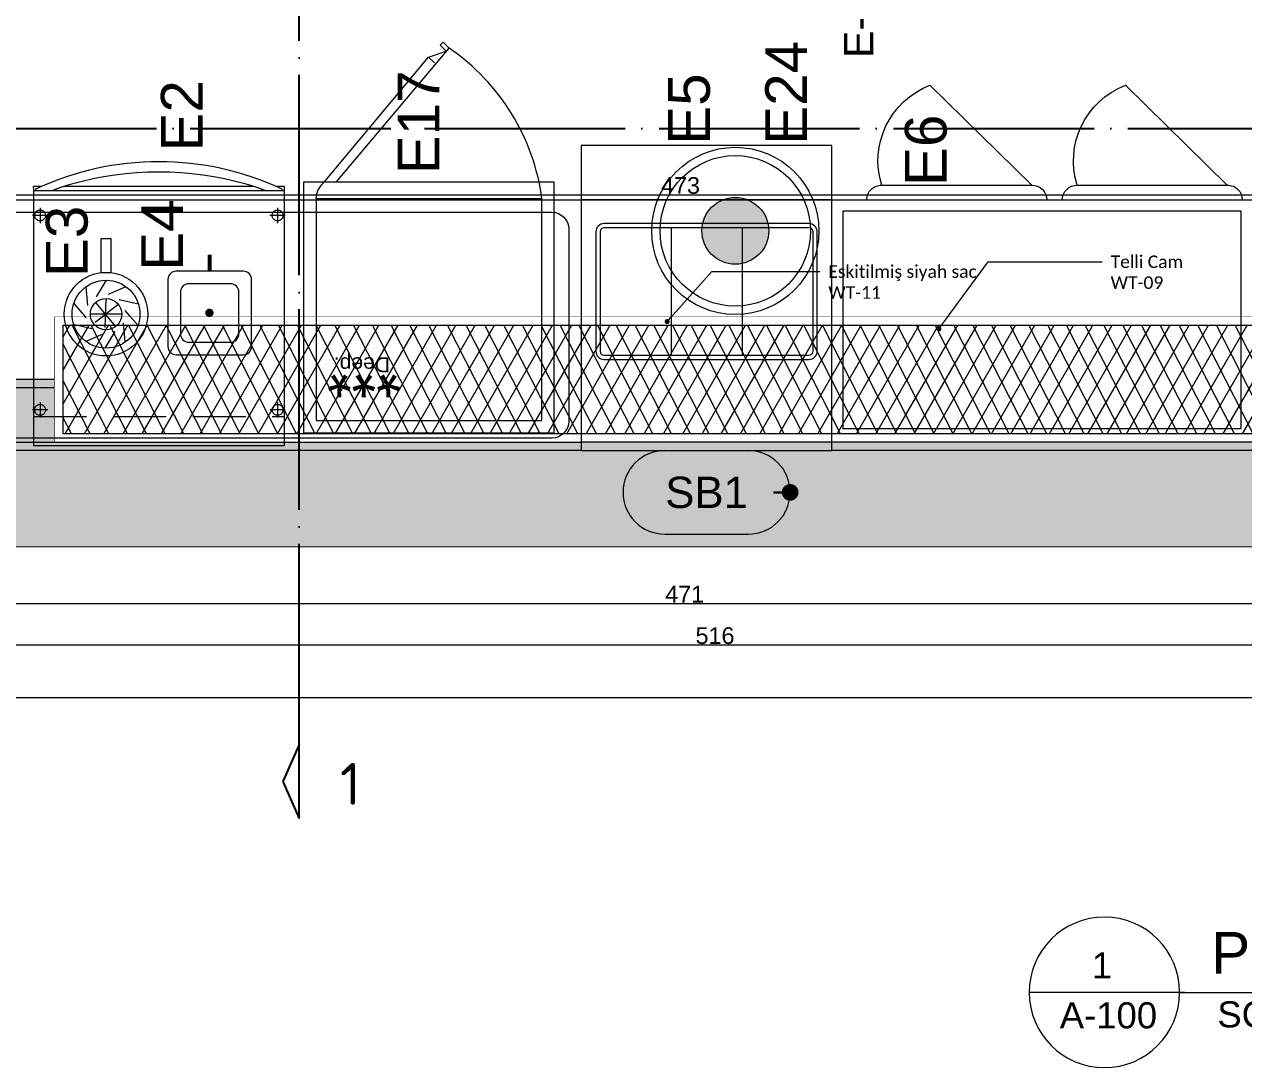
# Model space of a CAD drawing. Header units: millimetres. Extents: x 29001 to 40804, y -8833 to -5892.
# Drawn here: x 33113.3 to 33405.1, y -6595.4 to -6345.8 of the extents above; entities that cross this region are included whole.
import ezdxf
from ezdxf import colors
from ezdxf.entities.mleader import LeaderData, LeaderLine
from ezdxf.enums import TextEntityAlignment as Align
from ezdxf.math import Vec2, Vec3

# ---------------------------------------------------------------- set-up
doc = ezdxf.new("R2010")
doc.units = ezdxf.units.MM
for name, pattern in [('ACAD_ISO04W100', [30, 24, -3, 0, -3]), ('CENTER', [50.79999999999998, 31.75, -6.349999999999998, 6.349999999999998, -6.349999999999998]), ('DASHDOT', [14, 12, -1, 0, -1]), ('DASHED', [19.049999999999997, 12.7, -6.35])]:
    doc.linetypes.add(name, pattern=pattern)
doc.layers.get('0').update_dxf_attribs({"lineweight": 0})
doc.layers.get('Defpoints').update_dxf_attribs({"lineweight": 0})
for name, color, linetype, lineweight in [('Auto-Olcu', 33, 'Continuous', 0), ('Auto-Yazi', 7, 'Continuous', 0), ('mutfak-Ekipman', 4, 'Continuous', 0), ('mutfak-poz no', 7, 'Continuous', 0), ('xxx_Auto_Kaplama_Aluminyum', 133, 'Continuous', 0), ('xxx_Auto_Kaplama_Aluminyum Tarama', 135, 'Continuous', 0), ('xxx_Auto_Kaplama_Mermer', 23, 'Continuous', 0), ('xxx_Auto_Kaplama_Mermer Tarama', 45, 'Continuous', 0), ('xxx_Auto_Kaplama_Mermer Tarama @ 1', 45, 'Continuous', 0), ('xxx_Auto_Mobilya_Metal', 132, 'Continuous', 0), ('xxx_Auto_Yardimci_Aks', 30, 'CENTER', 0), ('xxx_Auto_Yardimci_Isaret Genel', 51, 'Continuous', 0), ('xxx_Auto_Yardimci_Yazi', 7, 'Continuous', 0)]:
    doc.layers.add(name, color=color, linetype=linetype, lineweight=lineweight)
doc.styles.add('AUTOBAN', font='')
doc.styles.add('ekp-yazı', font='arial.ttf', dxfattribs={"height": 10})
doc.styles.add('narrow', font='ARIALN.TTF', dxfattribs={"height": 4})
doc.styles.get("Standard").update_dxf_attribs({"font": 'arial.ttf'})
doc.styles.add('standart 50', font='ARIALN.TTF', dxfattribs={"height": 10})
doc.styles.get('AUTOBAN').set_extended_font_data('Helvetica Normal Tr')
doc.dimstyles.new('AUTO_DIM_1-20', dxfattribs={"dimtxt": 4, "dimasz": 0.75, "dimexe": 2, "dimexo": 10, "dimgap": 0.2, "dimtad": 1, "dimdec": 0, "dimrnd": 0.5, "dimdsep": 46, "dimtxsty": 'AUTOBAN', "dimblk": 'ARCHTICK', "dimcen": 2, "dimclrd": 256, "dimclre": 256, "dimclrt": 256, "dimadec": 0, "dimazin": 0, "dimtfac": 1, "dimtdec": 0, "dimtix": 1, "dimtofl": 0, "dimtmove": 1, "dimatfit": 3, "dimfxl": 1, "dimtolj": 1, "dimtzin": 0, "dimlwd": -1, "dimlwe": -1, "dimarcsym": 0})

# ---------------------------------------------------------------- blocks, each defined once
blk = doc.blocks.new('xx bar')
at = {"layer": 'xxx_Auto_Kaplama_Mermer Tarama @ 1', "true_color": 0xb0a4a0}
h = blk.add_hatch(dxfattribs=at)
h.set_pattern_fill('DOTS', color=253, scale=1.5, angle=360)
h.set_pattern_definition([(0, (-4937.831744623923, -897.8234590818975), (1.190625, 2.381249999999999), [0, -2.38125])])
edge = h.paths.add_edge_path()
edge.add_line((197.5276485027498, -500.5002224661584), (156.0273187907806, -500.5006679840735))
edge.add_line((156.0273187907806, -500.5006679840735), (156.0273187907806, -516.0006679840735))
edge.add_line((156.0273187907806, -516.0006679840735), (212.5273037803927, -516.0006679840735))
edge.add_arc((208.2841763173274, -487.0603239406337), 29.24974605052819, 278.3410690526956, 361.2188981729042)
edge.add_line((237.5273037803927, -486.4381180268101), (237.4999093185979, -27.64412543877552))
edge.add_arc((209.1532256174614, -28.15302394637547), 28.35125137526144, 1.028501432617102, 83.22067029200531)
edge.add_line((212.4999698888496, 0), (99.0249704307862, 0))
edge.add_line((99.0249704307862, 0), (1.665539457462728e-07, 0))
edge.add_line((1.665539457462728e-07, 0), (1.665466697886586e-07, -2.823819235432893))
edge.add_line((1.665466697886586e-07, -2.823819235432893), (1.665466697886586e-07, -4.28913571445446))
edge.add_line((1.665466697886586e-07, -4.28913571445446), (1.665539457462728e-07, -5.658537305149366))
edge.add_line((1.665539457462728e-07, -5.658537305149366), (-1.344022894045338e-05, -516.0006681360392))
edge.add_line((-1.344022894045338e-05, -516.0006681360392), (77.50000026560883, -516.0006677228666))
edge.add_line((77.50000026560883, -516.0006677228666), (77.50000016563718, -500.5006679840735))
edge.add_line((77.50000016563718, -500.5006679840735), (11.50000016563718, -500.5006679840735))
edge.add_line((11.50000016563718, -500.5006679840735), (11.49998535568739, -30.00000106352672))
edge.add_line((11.49998535568739, -30.00000106352672), (59.05360654972174, -30.00000106352672))
edge.add_line((59.05360654972174, -30.00000106352672), (59.05360654976539, -15.50000000001455))
edge.add_line((59.05360654976539, -15.50000000001455), (167.5536065497363, -15.50000000001455))
edge.add_line((167.5536065497363, -15.50000000001455), (167.5536065497363, -30.00000106352672))
edge.add_line((167.5536065497363, -30.00000106352672), (197.5011318149991, -29.99966265249532))
edge.add_line((197.5011318149991, -29.99966265249532), (197.5276485027498, -500.5002224661584))
at = {"layer": 'xxx_Auto_Kaplama_Mermer'}
blk.add_lwpolyline([(59.05360654976539, -15.50000000001455), (167.5536065497363, -15.50000000001455), (167.5536065497363, -30.00000106352672), (197.5011318149991, -30.00010817041039), (197.5276485027498, -500.5006679840735), (156.0273187907806, -500.5006679840735), (156.0273187907806, -516.0006679840735), (212.5273037803927, -516.0006679840735, 0.3782566439374335), (237.5273037803927, -486.4381180268101), (237.4999698888496, -28.65853730514937, 0.3850776939431882), (212.4999698888496, 0), (0, 0)], format="xyb", dxfattribs=at)
blk.add_lwpolyline([(57.05360654976539, -13.50000000001455), (169.5536065497363, -13.50000000001455), (169.5536065497363, -28.00001180254912), (199.5010190732792, -27.99966802170093), (199.5277611942656, -502.5002170969528), (156.0273187907806, -502.5006679840735)], dxfattribs=at)
blk = doc.blocks.new('PLAN GOR ICKI')
at = {"layer": 'xxx_Auto_Kaplama_Aluminyum Tarama', "linetype": 'Continuous'}
blk.add_lwpolyline([(109148.1518393508, 24941.04484628663), (109464.1525751025, 24941.04484628663), (109464.1525751025, 24911.04484628663), (109148.1518393508, 24911.04484628663)], close=True, dxfattribs=at)
blk.add_wipeout([(109464.15257510252, 24911.04484628663), (109464.15257510252, 24941.044846286626), (109148.15183935082, 24941.044846286626), (109148.15183935082, 24911.04484628663), (109148.15183935082, 24911.04484628663)])
at = {"layer": 'xxx_Auto_Kaplama_Aluminyum', "linetype": 'Continuous'}
h = blk.add_hatch(dxfattribs=at)
h.set_pattern_fill('_USER', color=256, scale=4, angle=59.99999999999999, pattern_type=0)
h.set_pattern_definition([(59.99999999999999, (2541.560077310118, 1075.514007720361), (-3.464101615137754, 2), [])])
h.paths.add_polyline_path([(109462.1525751025, 24939.04484628663), (109150.1518393508, 24939.04484628663), (109150.1518393508, 24913.04484628663), (109462.1525751025, 24913.04484628663)])
h.paths.add_polyline_path([(109150.1518393508, 24939.04484628663), (109150.1518393508, 24913.04484628663)], flags=17)
at = {"layer": 'xxx_Auto_Mobilya_Metal'}
h = blk.add_hatch(dxfattribs=at)
h.set_pattern_fill('_USER', color=256, scale=4, angle=117, pattern_type=0)
h.set_pattern_definition([(117, (2541.560077310118, 1075.514007720361), (-3.564026096753472, -1.815961998958187), [])])
h.paths.add_polyline_path([(109462.1525751025, 24939.04484628663), (109150.1518393508, 24939.04484628663), (109150.1518393508, 24913.04484628663), (109462.1525751025, 24913.04484628663)])
at = {"layer": 'xxx_Auto_Kaplama_Aluminyum Tarama', "linetype": 'Continuous'}
blk.add_lwpolyline([(109150.1518393508, 24939.04484628663), (109462.1525751025, 24939.04484628663), (109462.1525751025, 24913.04484628663), (109150.1518393508, 24913.04484628663)], close=True, dxfattribs=at)
blk = doc.blocks.new('TITLE')
for p, q in [((7.65, 0), (-7.200000000000001, 0)), ((7.200000000000001, 0), (83.42607115976429, 0))]:
    blk.add_line(p, q)
for start, end in [(0, 180), (180, 0)]:
    blk.add_arc((0, 0), 7.200000000000001, start, end)
blk.add_text('SCALE', height=2.5).set_placement((10.80626893901876, -3.35416397691916))
blk.add_attdef('%%UTITLE', (10.22537251406101, 1.776256325614618), '', height=4)
blk.add_attdef('SHEET', text='', height=2.5).set_placement((3.803688046799814, 2.581164587081368), align=Align.MIDDLE_CENTER)
blk.add_attdef('R-XXX', text='', height=2.5).set_placement((0.3800429161506997, -3.445979398589682), align=Align.CENTER)
blk.add_attdef('SCALE', text='', height=2.5).set_placement((83.07213589464172, -3.35416397691916), align=Align.RIGHT)
blk = doc.blocks.new('_ArchTick')
at = {"color": 0, "linetype": 'ByBlock', "const_width": 0.15}
blk.add_lwpolyline([(-0.5, -0.5), (0.5, 0.5)], dxfattribs=at)
blk = doc.blocks.new('*D188')
at = {"layer": 'Auto-Olcu', "transparency": 16777216}
for p, q in [((33020.6175401019, -6445.172402056964), (33020.6175401019, -6496.235592909699)), ((33536.61820808597, -6445.172402056967), (33536.61820808597, -6496.235592909699)), ((33020.6175401019, -6494.235592909699), (33536.61820808597, -6494.235592909699))]:
    blk.add_line(p, q, dxfattribs=at)
at = {"layer": 'Defpoints', "color": 0, "transparency": 16777216}
for p in [(33020.6175401019, -6435.172402056964), (33536.61820808597, -6435.172402056967), (33536.61820808597, -6494.235592909699)]:
    blk.add_point(p, dxfattribs=at)
at = {"layer": 'Auto-Olcu', "transparency": 16777216, "xscale": 0.75, "yscale": 0.75, "zscale": 0.75, "rotation": 180}
blk.add_blockref('_ArchTick', (33020.6175401019, -6494.235592909699), dxfattribs=at)
at = {"layer": 'Auto-Olcu', "transparency": 16777216, "xscale": 0.75, "yscale": 0.75, "zscale": 0.75}
blk.add_blockref('_ArchTick', (33536.61820808597, -6494.235592909699), dxfattribs=at)
at = {"layer": 'Auto-Olcu', "transparency": 16777216, "insert": (33278.61787409394, -6492.0355929097), "char_height": 4, "attachment_point": 5, "style": 'AUTOBAN'}
blk.add_mtext('\\A1;516', dxfattribs=at)
blk = doc.blocks.new('*D190')
at = {"layer": 'Auto-Olcu', "transparency": 16777216}
for p, q in [((33036.1175401019, -6440.7557979413), (33036.1175401019, -6486.295494406721)), ((33506.61809991556, -6440.729281253549), (33506.61809991556, -6486.295494406721)), ((33036.1175401019, -6484.295494406721), (33506.61809991556, -6484.295494406721))]:
    blk.add_line(p, q, dxfattribs=at)
at = {"layer": 'Defpoints', "color": 0, "transparency": 16777216}
for p in [(33036.1175401019, -6430.7557979413), (33506.61809991556, -6430.729281253549), (33506.61809991556, -6484.295494406721)]:
    blk.add_point(p, dxfattribs=at)
at = {"layer": 'Auto-Olcu', "transparency": 16777216, "xscale": 0.75, "yscale": 0.75, "zscale": 0.75, "rotation": 180}
blk.add_blockref('_ArchTick', (33036.1175401019, -6484.295494406721), dxfattribs=at)
at = {"layer": 'Auto-Olcu', "transparency": 16777216, "xscale": 0.75, "yscale": 0.75, "zscale": 0.75}
blk.add_blockref('_ArchTick', (33506.61809991556, -6484.295494406721), dxfattribs=at)
at = {"layer": 'Auto-Olcu', "transparency": 16777216, "insert": (33271.36782000873, -6482.095494406721), "char_height": 4, "attachment_point": 5, "style": 'AUTOBAN'}
blk.add_mtext('\\A1;471', dxfattribs=at)
blk = doc.blocks.new('*D205')
at = {"layer": 'Auto-Olcu', "transparency": 16777216}
for p, q in [((33034.11754010271, -6379.255546398512), (33034.11754010271, -6384.547162688836)), ((33034.11754010271, -6386.547162688836), (33506.61820702245, -6386.547162688836)), ((33506.61820702245, -6390.781755988286), (33506.61820702245, -6384.547162688836))]:
    blk.add_line(p, q, dxfattribs=at)
at = {"layer": 'Defpoints', "color": 0, "transparency": 16777216}
for p in [(33506.61820702245, -6386.547162688836), (33034.11754010271, -6389.255546398512), (33506.61820702245, -6400.781755988286)]:
    blk.add_point(p, dxfattribs=at)
at = {"layer": 'Auto-Olcu', "transparency": 16777216, "xscale": 0.75, "yscale": 0.75, "zscale": 0.75, "rotation": 180}
blk.add_blockref('_ArchTick', (33034.11754010271, -6386.547162688836), dxfattribs=at)
at = {"layer": 'Auto-Olcu', "transparency": 16777216, "xscale": 0.75, "yscale": 0.75, "zscale": 0.75}
blk.add_blockref('_ArchTick', (33506.61820702245, -6386.547162688836), dxfattribs=at)
at = {"layer": 'Auto-Olcu', "transparency": 16777216, "insert": (33270.36787356257, -6384.347162688836), "char_height": 4, "attachment_point": 5, "style": 'AUTOBAN'}
blk.add_mtext('\\A1;473', dxfattribs=at)
blk = doc.blocks.new('dsf')
at = {"layer": 'mutfak-Ekipman', "true_color": 0x6e6e6e}
h = blk.add_hatch(color=8, dxfattribs=at)
h.dxf.hatch_style = 1
h.paths.add_polyline_path([(-19000.62437558276, 5067.819731907559, 1), (-18984.62437558276, 5067.819731907559, 1)])
at = {"color": 8, "true_color": 0x6e6e6e}
for p, q in [((-18983.04032172047, 5235.778866444147, 1.552922608372143e-05), (-19044.04032393001, 5235.778866444147, 1.552922608372143e-05)), ((-19044.04032393001, 5175.778866444482, 1.552922608372143e-05), (-19044.04032393001, 5235.778866444147, 1.552922608372143e-05)), ((-18982.32566923774, 5235.778866444147, 1.552922608372143e-05), (-18983.04032172047, 5235.778866444147, 1.552922608372143e-05)), ((-18983.04032172047, 5175.778866444482, 1.552922608372143e-05), (-18983.04032172047, 5235.778866444147, 1.552922608372143e-05)), ((-18983.02845449368, 5235.278867287008, 1.552922608372143e-05), (-18983.04032172047, 5235.278867287008, 1.552922608372143e-05)), ((-18982.83649022386, 5235.278867287008, 1.552922608372143e-05), (-18983.02845449368, 5235.278867287008, 1.552922608372143e-05)), ((-18982.65491833824, 5235.278867287008, 1.552922608372143e-05), (-18982.83649022386, 5235.278867287008, 1.552922608372143e-05)), ((-18982.32566923774, 5235.778866444147, 1.552922608372143e-05), (-18982.04450930501, 5235.778866444147, 1.552922608372143e-05)), ((-18982.04450930501, 5233.952620383905, 1.552922608372143e-05), (-18982.04450930501, 5235.778866444147, 1.552922608372143e-05)), ((-18982.04450930501, 5226.628866359941, 1.552922608372143e-05), (-18982.04450930501, 5228.595246469238, 1.552922608372143e-05)), ((-18982.04450930501, 5184.928866528688, 1.552922608372143e-05), (-18982.04450930501, 5226.628866359941, 1.552922608372143e-05)), ((-18982.04450930501, 5182.966579953485, 1.552922608372143e-05), (-18982.04450930501, 5184.928866528688, 1.552922608372143e-05)), ((-18982.04450930501, 5175.778866444482, 1.552922608372143e-05), (-18982.04450930501, 5177.605112504913, 1.552922608372143e-05)), ((-18983.04032172047, 5175.778866444482, 1.552922608372143e-05), (-19044.04032393001, 5175.778866444482, 1.552922608372143e-05)), ((-18983.04032172047, 5176.278865601824, 1.552922608372143e-05), (-18983.02845449368, 5176.278865601824, 1.552922608372143e-05)), ((-18982.32566923774, 5175.778866444482, 1.552922608372143e-05), (-18983.04032172047, 5175.778866444482, 1.552922608372143e-05)), ((-18983.02845449368, 5176.278865601824, 1.552922608372143e-05), (-18982.83649022386, 5176.278865601824, 1.552922608372143e-05)), ((-18982.83649022386, 5176.278865601824, 1.552922608372143e-05), (-18982.65341506725, 5176.278865601824, 1.552922608372143e-05)), ((-18982.04450930501, 5175.778866444482, 1.552922608372143e-05), (-18982.32566923774, 5175.778866444482, 1.552922608372143e-05)), ((-18980.97681947797, 5171.139150744959, 1.552922608372143e-05), (-19040.97681947797, 5171.139150744959, 1.552922608372143e-05)), ((-19040.97681947797, 5171.139150744959, 1.552922608372143e-05), (-19040.97681947797, 5111.139150744959, 1.552922608372143e-05)), ((-18980.97681947797, 5111.139150744959, 1.552922608372143e-05), (-18980.97681947797, 5171.139150744959, 1.552922608372143e-05)), ((-18984.97681947797, 5168.139150744959, 1.552922608372143e-05), (-19037.97681947797, 5168.139150744959, 1.552922608372143e-05)), ((-19037.97681947797, 5168.139150744959, 1.552922608372143e-05), (-19037.97681947797, 5114.139150744959, 1.552922608372143e-05)), ((-18984.97681947797, 5114.139150744959, 1.552922608372143e-05), (-18984.97681947797, 5168.139150744959, 1.552922608372143e-05)), ((-19037.97681947797, 5114.139150744959, 1.552922608372143e-05), (-18984.97681947797, 5114.139150744959, 1.552922608372143e-05)), ((-19040.97681947797, 5111.139150744959, 1.552922608372143e-05), (-18980.97681947797, 5111.139150744959, 1.552922608372143e-05)), ((-18991.88598832498, 5083.190647430267, 1.552922608372143e-05), (-19022.38598832499, 5083.190647430267, 1.552922608372143e-05)), ((-18991.88598832498, 5066.190647430267, 1.552922608372143e-05), (-19022.38598832499, 5066.190647430267, 1.552922608372143e-05)), ((-19039.87769194802, 5042.099438558042, 1.552922608372143e-05), (-19039.87769194802, 4946.773438556091, 1.552922608372143e-05)), ((-18987.87769194831, 5042.099438558027, 1.552922608372143e-05), (-19039.87769194802, 5042.099438558042, 1.552922608372143e-05)), ((-18987.87769194831, 4946.773438556091, 1.552922608372143e-05), (-18987.87769194831, 5042.099438558027, 1.552922608372143e-05)), ((-19039.87769194802, 4946.773438556091, 1.552922608372143e-05), (-18987.87769194831, 4946.773438556091, 1.552922608372143e-05))]:
    blk.add_line(p, q, dxfattribs=at)
at = {"color": 8, "linetype": 'DASHED', "true_color": 0x6e6e6e}
blk.add_line((-19037.06032384007, 5235.778866444147, 1.552922608372143e-05), (-19037.06032384007, 5175.778866444482, 1.552922608372143e-05), dxfattribs=at)
at = {"color": 8, "linetype": 'DASHDOT', "true_color": 0x6e6e6e}
for p, q in [((-19035.44032228013, 5232.348866841377, 1.552922608372143e-05), (-19035.44032228013, 5236.048866890342, 1.552922608372143e-05)), ((-18988.94032168049, 5232.348866841377, 1.552922608372143e-05), (-18988.94032168049, 5236.048866890342, 1.552922608372143e-05)), ((-19033.59032225564, 5234.19886686586, 1.552922608372143e-05), (-19037.29032230462, 5234.19886686586, 1.552922608372143e-05)), ((-18987.09032165599, 5234.19886686586, 1.552922608372143e-05), (-18990.79032170497, 5234.19886686586, 1.552922608372143e-05)), ((-19033.59032225564, 5177.35886629879, 1.552922608372143e-05), (-19037.29032230462, 5177.35886629879, 1.552922608372143e-05)), ((-19035.44032228013, 5175.508866274307, 1.552922608372143e-05), (-19035.44032228013, 5179.208866323286, 1.552922608372143e-05)), ((-18987.09032165599, 5177.35886629879, 1.552922608372143e-05), (-18990.79032170497, 5177.35886629879, 1.552922608372143e-05)), ((-18988.94032168049, 5175.508866274307, 1.552922608372143e-05), (-18988.94032168049, 5179.208866323286, 1.552922608372143e-05))]:
    blk.add_line(p, q, dxfattribs=at)
at = {"color": 8, "linetype": 'Continuous', "true_color": 0x6e6e6e}
for p, q in [((-18984.97681947797, 5114.089069838417, 1.552922608372143e-05), (-18984.97681947797, 5168.1892316515, 1.552922608372143e-05)), ((-18980.97681947797, 5166.1892316515, 1.552922608372143e-05), (-18951.04165660359, 5141.254068777111, 1.552922608372143e-05)), ((-18980.97681947797, 5163.360804526747, 1.552922608372143e-05), (-18948.92033626002, 5136.304321308795, 1.552922608372143e-05)), ((-18952.45587016596, 5139.839855214726, 1.552922608372143e-05), (-18951.0416566036, 5141.254068777096, 1.552922608372143e-05)), ((-18951.0416566036, 5141.254068777096, 1.552922608372143e-05), (-18949.62744304121, 5137.011428089987, 1.552922608372143e-05)), ((-18949.62744304121, 5137.011428089987, 1.552922608372143e-05), (-18948.21322947884, 5138.425641652357, 1.552922608372143e-05)), ((-18948.92033626002, 5136.304321308795, 1.552922608372143e-05), (-18947.50612269765, 5137.718534871165, 1.552922608372143e-05)), ((-18948.21322947884, 5138.425641652357, 1.552922608372143e-05), (-18947.50612269765, 5137.718534871165, 1.552922608372143e-05)), ((-19045.18598832498, 5044.690647430267, 1.552922608372143e-05), (-18985.18598832531, 5044.690647430267, 1.552922608372143e-05)), ((-19045.18598832498, 4899.690647430267, 1.552922608372143e-05), (-19045.18598832498, 5044.690647430267, 1.552922608372143e-05)), ((-19043.18598832499, 4899.690647430267, 1.552922608372143e-05), (-19043.18598832499, 5044.690647430267, 1.552922608372143e-05)), ((-18985.18598832531, 5044.690647430267, 1.552922608372143e-05), (-18985.18598832531, 4899.690647430267, 1.552922608372143e-05)), ((-18981.68598832533, 5032.772582903606, 1.552922608372143e-05), (-18981.68598832533, 4996.853893582607, 1.552922608372143e-05)), ((-18981.68598832533, 4996.853893582607, 1.552922608372143e-05), (-18957.77834776795, 5021.239686951129, 1.552922608372143e-05)), ((-18981.68598832532, 4985.984205980363, 1.552922608372143e-05), (-18981.68598832533, 4950.065516659364, 1.552922608372143e-05)), ((-18981.68598832533, 4950.065516659364, 1.552922608372143e-05), (-18957.77834776795, 4974.451310027885, 1.552922608372143e-05))]:
    blk.add_line(p, q, dxfattribs=at)
at = {"color": 8, "true_color": 0x6e6e6e, "elevation": 1.552922608372143e-05}
for points in [[(-19043.18598832498, 5289.690647430281), (-19043.18598832498, 5104.690647430281), (-19045.18598832498, 5104.690647430281), (-19045.18598832498, 5289.690647430281)], [(-18985.18598832498, 5289.690647430281), (-18985.18598832498, 5104.690647430281), (-19045.18598832498, 5104.690647430281), (-19045.18598832498, 5289.690647430281)], [(-19045.18598832498, 5044.690647430267), (-18985.18598832498, 5044.690647430267), (-18985.18598832498, 5104.690647430267), (-19045.18598832498, 5104.690647430267)], [(-19043.18598832498, 5044.690647430267), (-19043.18598832498, 5104.690647430267), (-19045.18598832498, 5104.690647430267), (-19045.18598832498, 5044.690647430267)], [(-18985.18598832498, 5044.690647430267), (-18972.18598832498, 5044.690647430267), (-18972.18598832498, 5104.690647430267), (-18985.18598832498, 5104.690647430267)]]:
    blk.add_lwpolyline(points, close=True, dxfattribs=at)
for points in [[(-18988.18598832498, 5282.690647430281), (-18988.18598832498, 5111.690647430281, -0.4142135623730919), (-18992.18598832498, 5107.690647430281), (-19038.18598832498, 5107.690647430281, -0.4142135623731057), (-19042.18598832498, 5111.690647430281), (-19042.18598832498, 5282.690647430281, -0.4142135623730951), (-19038.18598832498, 5286.690647430281), (-18992.18598832498, 5286.690647430281, -0.4142135623730844)], [(-19020.27474485308, 5183.599781876912), (-19004.27474485308, 5183.599781876912, 0.4142135623730951), (-19002.27474485308, 5185.599781876912), (-19002.27474485308, 5201.599781876912, 0.4142135623730951), (-19004.27474485308, 5203.599781876912), (-19020.27474485308, 5203.599781876912, 0.4142135623730951), (-19022.27474485308, 5201.599781876912), (-19022.27474485308, 5185.599781876912, 0.4142135623730951)], [(-19017.27474485308, 5186.599781876912), (-19007.27474485308, 5186.599781876912, 0.4142135623730951), (-19005.27474485308, 5188.599781876912), (-19005.27474485308, 5198.599781876912, 0.4142135623730951), (-19007.27474485308, 5200.599781876912), (-19017.27474485308, 5200.599781876912, 0.4142135623730951), (-19019.27474485308, 5198.599781876912), (-19019.27474485308, 5188.599781876912, 0.4142135623730951)], [(-19023.38598832498, 5099.190647430267), (-19023.38598832499, 5050.190647430267, 0.4142135623731128), (-19021.38598832499, 5048.190647430267), (-18992.88598832498, 5048.190647430267, 0.4142135623730951), (-18990.88598832498, 5050.190647430267), (-18990.88598832499, 5099.190647430267, 0.4142135623730774), (-18992.88598832499, 5101.190647430267), (-19021.38598832498, 5101.190647430267, 0.4142135623730951)], [(-19022.38598832498, 5099.190647430267), (-19022.38598832499, 5050.190647430267, 0.4142135623730951), (-19021.38598832499, 5049.190647430267), (-18992.88598832498, 5049.190647430267, 0.4142135623730951), (-18991.88598832498, 5050.190647430267), (-18991.88598832499, 5099.190647430267, 0.4142135623730951), (-18992.88598832499, 5100.190647430267), (-19021.38598832498, 5100.190647430267, 0.4142135623730951)]]:
    blk.add_lwpolyline(points, format="xyb", close=True, dxfattribs=at)
at = {"color": 8, "lineweight": 0, "true_color": 0x6e6e6e, "elevation": 1.552922608372143e-05}
for points in [[(-19014.97385024939, 5226.273341949636), (-19016.01641147918, 5221.785500791855)], [(-19009.95419397272, 5226.214488382873), (-19013.43553057247, 5223.196550733657)], [(-19019.06943074173, 5223.370475554315), (-19017.27499364713, 5219.126933674139)], [(-19005.92779999755, 5223.216394916177), (-19010.51815971244, 5222.821110381599)], [(-19015.52905240011, 5216.082588429796), (-19009.72744971108, 5220.835630217829)], [(-19014.49209384777, 5221.010816691458), (-19010.25173016158, 5215.5583079793)], [(-19012.55458843781, 5214.674231352386), (-19012.55458843781, 5222.174231352386)], [(-19004.43261397031, 5218.424231352386), (-19008.37863540983, 5220.80258518942)], [(-19020.67656290532, 5218.614685495137), (-19016.73054146579, 5216.236331658103)], [(-19015.70964377158, 5218.599577538276), (-19008.80458843781, 5218.424231352386)], [(-19006.0397461339, 5213.668441293194), (-19007.8341832285, 5217.91198317337)], [(-19010.13532662624, 5210.765574897872), (-19009.09276539645, 5215.253416055653)], [(-19019.18137687808, 5213.822521931332), (-19014.59101716319, 5214.217806465909)], [(-19015.15498290291, 5210.824428464635), (-19011.67364630316, 5213.842366113851)]]:
    blk.add_lwpolyline(points, dxfattribs=at)
blk.add_lwpolyline([(-18994.55458843782, 5217.174231352386), (-18994.55458843781, 5219.674231352386), (-19002.55458843781, 5219.674231352386), (-19002.55458843781, 5217.174231352386)], close=True, dxfattribs=at)
at = {"color": 8, "true_color": 0x6e6e6e, "const_width": 1, "elevation": 1.552922608372143e-05}
blk.add_lwpolyline([(-19012.7451555308, 5193.676818056425, 1), (-19011.7451555308, 5193.676818056425, 1)], format="xyb", close=True, dxfattribs=at)
blk.add_lwpolyline([(-19002.27474485308, 5193.599781876912), (-18998.32832784551, 5193.599781876912)], dxfattribs=at)
at = {"color": 8, "linetype": 'DASHED', "true_color": 0x6e6e6e}
for centre, radius in [((-19035.44032228013, 5234.19886686586, 1.552922608372143e-05), 1.300000017201995), ((-18988.94032168049, 5234.19886686586, 1.552922608372143e-05), 1.300000017201995), ((-19035.44032228013, 5177.35886629879, 1.552922608372143e-05), 1.300000017202729), ((-18988.94032168049, 5177.35886629879, 1.552922608372143e-05), 1.300000017202729)]:
    blk.add_circle(centre, radius, dxfattribs=at)
at = {"color": 8, "true_color": 0x6e6e6e}
for radius in [10, 8.121974467500472, 3.75]:
    blk.add_circle((-19012.55458843781, 5218.424231352386, 1.552922608372143e-05), radius, dxfattribs=at)
for centre, radius, start, end in [((-19045.70046982994, 5205.778866582332, 1.552922608372143e-05), 69.61684108259495, 334.9248664395562, 25.07557721579086), ((-19030.74032223256, 5212.778866582288, 1.552922608372143e-05), 51.20000067776508, 15.73784965175587, 21.31295558020542), ((-19030.74032223256, 5212.774773324403, 1.552922608372143e-05), 51.20000067776512, 15.7395996675805, 21.16346849252039), ((-19055.5805998049, 5205.778866582332, 1.552922608372143e-05), 77.00773963084508, 344.262137717696, 15.73785219499897), ((-19030.74032223256, 5198.778866582375, 1.552922608372143e-05), 51.20000067776574, 338.6872472808246, 344.2621351743963), ((-19030.74032223256, 5198.782959840435, 1.552922608372143e-05), 51.20000067776453, 338.8366769010149, 344.2604005524259)]:
    blk.add_arc(centre, radius, start, end, dxfattribs=at)
at = {"color": 8, "linetype": 'Continuous', "true_color": 0x6e6e6e}
for centre, radius, start, end in [((-18985.02424666496, 5163.094377277521, 1.552922608372143e-05), 5.095075115259805, 37.40323951577412, 89.466658129486), ((-18991.86167260311, 5165.631915646896, 1.552922608372143e-05), 52.00063611714183, 277.6082666663022, 325.66814166614)]:
    blk.add_arc(centre, radius, start, end, dxfattribs=at)
at = {"color": 8, "linetype": 'Continuous', "true_color": 0x6e6e6e, "extrusion": (0, 0, -1)}
for centre, major_axis, ratio, start_param, end_param in [((-18985.18598832531, 5032.772582903606, 1.552922608372143e-05), (2.403152088878773e-10, 3.569999999977881), 0.9803921568634694, -6.866152091333788e-11, 1.570796326728901), ((-18975.86857183287, 5013.771480172742, 1.552922608372143e-05), (1.643240951436953e-10, 19.90606615972899), 0.9803921568623957, -0.3026892461443189, 1.186213565178297), ((-18985.18598832531, 4996.853893582607, 1.552922608372143e-05), (2.792576038129875e-10, 3.569999999977881), 0.9803921568634694, 1.570796326718207, 3.141592653510004), ((-18985.18598832531, 4985.984205980363, 1.552922608372143e-05), (-2.792685411495821e-10, 3.569999999977881), 0.9803921568634694, 7.97908406013903e-11, 1.570796326871589), ((-18975.86857183287, 4966.983103249499, 1.552922608372143e-05), (-3.948825455301249e-10, 19.90606615972107), 0.9803921568632911, -0.302689246115504, 1.186213565205677), ((-18985.18598832531, 4950.065516659364, 1.552922608372143e-05), (-2.403261462252967e-10, 3.569999999977881), 0.9803921568634694, 1.570796326860894, 3.141592653658458)]:
    blk.add_ellipse(centre, major_axis=major_axis, ratio=ratio, start_param=start_param, end_param=end_param, dxfattribs=at)
at = {"color": 8, "linetype": 'DASHED', "true_color": 0x6e6e6e}
for p in [(-19035.44032228013, 5175.808866278356, 1.552922608372143e-05), (-18988.94032168049, 5175.808866278356, 1.552922608372143e-05)]:
    blk.add_point(p, dxfattribs=at)
at = {"layer": 'mutfak-Ekipman', "color": 8, "true_color": 0x6e6e6e}
for radius in [20, 18, 8]:
    blk.add_circle((-18992.62437558276, 5067.819731907559, 1.552922608372143e-05), radius, dxfattribs=at)
at = {"color": 8, "true_color": 0x6e6e6e}
for s, height, rotation, p in [('***', 10.81525648268089, 90, (-19021.65851724457, 5147.893546212727, 1.552922608372143e-05)), ('Deep.', 3.605085494226964, 90, (-19022.85982190893, 5150.46292305793, 1.552922608372143e-05)), ('E-BAR', 7, 359.9999999999999, (-18951.24815717175, 5034.818924413834))]:
    blk.add_text(s, height=height, rotation=rotation, dxfattribs=at).set_placement(p)
at = {"layer": 'mutfak-poz no', "color": 8, "true_color": 0x6e6e6e, "style": 'ekp-yazı'}
for s, p in [('E3', (-19003.69954137468, 5222.820426587268, 1.552922608372143e-05)), ('E4', (-19002.19187658966, 5200.009842325948, 1.552922608372143e-05)), ('E2', (-18973.66661252359, 5195.281840499059, 1.552922608372143e-05)), ('E17', (-18979.08922995715, 5138.631771300619, 1.552922608372143e-05)), ('E5', (-18972.03522181301, 5073.906389747674, 1.552922608372143e-05)), ('E24', (-18972.03522181301, 5050.65189134998, 1.552922608372143e-05)), ('E6', (-18981.89755471919, 5017.244783523105))]:
    blk.add_text(s, height=10, dxfattribs=at).set_placement(p)
blk = doc.blocks.new('_Dot')
at = {"color": 0, "linetype": 'ByBlock', "lineweight": -2}
blk.add_line((-0.5, 0), (-1, 0), dxfattribs=at)
at = {"color": 0, "linetype": 'ByBlock', "const_width": 0.5}
blk.add_lwpolyline([(-0.25, 0, 1), (0.25, 0, 1)], format="xyb", close=True, dxfattribs=at)
blk = doc.blocks.new('_TagSlot')
at = {"color": 0, "linetype": 'ByBlock', "lineweight": -2, "transparency": 16777216}
for p, q in [((-4, 4), (4, 4)), ((-4, -4), (4, -4))]:
    blk.add_line(p, q, dxfattribs=at)
for centre, start, end in [((-4, 0), 90, 270), ((4, 0), 270, 90)]:
    blk.add_arc(centre, 4, start, end, dxfattribs=at)
at = {"layer": 'xxx_Auto_Kaplama_Mermer Tarama', "color": 0, "transparency": 16777216, "style": 'AUTOBAN'}
blk.add_attdef('TAGNUMBER', text='', height=3, dxfattribs=at).set_placement((0, -1.5), align=Align.CENTER)

msp = doc.modelspace()

# ---------------------------------------------------------------- linework, layer by layer
msp.add_lwpolyline([(32963.15220058112, -6506.897892875924), (32963.15220058112, -6115.643663042436), (33566.23114776961, -6115.643663042436), (33566.23114776961, -6506.897892875924)], close=True)
at = {"layer": 'Auto-Yazi', "color": 4, "linetype": 'DASHDOT', "lineweight": -3, "ltscale": 4}
msp.add_lwpolyline([(32984.72506514605, -6370.682823646825), (33588.5382296469, -6370.682823646839)], dxfattribs=at)
at = {"layer": 'Auto-Yazi', "color": 4, "linetype": 'ACAD_ISO04W100', "lineweight": -3}
msp.add_lwpolyline([(33179.08119618148, -6535.776297618129), (33179.08119618148, -6518.018685405787), (33175.22146936058, -6526.897491511965), (33179.08119618148, -6535.776297618129)], dxfattribs=at)

# ---------------------------------------------------------------- block references
at = {"rotation": 270}
msp.add_blockref('xx bar', (33536.61820808597, -6233.22814943855), dxfattribs=at)
at = {"layer": 'xxx_Auto_Yardimci_Isaret Genel'}
ref = msp.add_blockref('TITLE', (33371.82179897361, -6577.353943544938), dxfattribs=dict(at, xscale=2.5, yscale=2.5, zscale=2.5))
ref.add_attrib('SHEET', '1', dxfattribs={"layer": '0', "height": 6.25, "style": 'AUTOBAN'}).set_placement((33371.20705770598, -6570.901032077181), align=Align.MIDDLE_CENTER)
ref.add_attrib('R-XXX', 'A-100', dxfattribs={"layer": '0', "height": 6.25, "style": 'AUTOBAN'}).set_placement((33372.77190626496, -6585.96889204151), align=Align.CENTER)
ref.add_attrib('SCALE', '1/20', dxfattribs={"layer": '0', "height": 6.25, "style": 'AUTOBAN'}).set_placement((33579.50213871048, -6585.739353487184), align=Align.RIGHT)
ref.add_attrib('%%UTITLE', 'PLAN ', (33397.38523025894, -6572.913302730918), dxfattribs={"layer": '0', "height": 10, "style": 'AUTOBAN'})

# ---------------------------------------------------------------- texts
at = {"layer": 'Auto-Yazi', "color": 4, "linetype": 'ACAD_ISO04W100', "lineweight": 30, "insert": (33188.86748460137, -6522.47781549524), "char_height": 10, "width": 46.75408746771961, "attachment_point": 1, "style": 'standart 50'}
msp.add_mtext('{\\fISOCPEUR|b0|i0|c162|p34;1}', dxfattribs=at)

# ---------------------------------------------------------------- dimensions: what is measured, and where the dimension line sits
at = {"layer": 'Auto-Olcu'}
dim = msp.add_linear_dim(base=(33506.61820702245, -6386.547162688836), p1=(33034.11754010271, -6389.255546398512), p2=(33506.61820702245, -6400.781755988286), dimstyle='AUTO_DIM_1-20', dxfattribs=at)
dim.commit()
dim.dimension.update_dxf_attribs({"geometry": '*D205', "text_midpoint": (33270.36787356257, -6384.347162688836)})

# ---------------------------------------------------------------- leaders
at = {"layer": 'xxx_Auto_Yardimci_Isaret Genel', "color": 171}
ml = msp.add_multileader_block('Standard', dxfattribs=at)
ml.set_content('_TagSlot', color=171, scale=2.5)
ml.set_attribute('TAGNUMBER', 'SB1', width=0)
ml.set_leader_properties()
ml.set_arrow_properties(name='DOT')
ml.build(insert=Vec2(0, 0))
ml.multileader.update_dxf_attribs({"has_dogleg": 0, "text_right_attachment_type": 7})
ctx = ml.context
ctx.base_point, ctx.char_height, ctx.landing_gap_size, ctx.plane_origin = Vec3(33256.6027741401, -6457.741786273171), 1, 1, Vec3(33218.57673335777, -6536.71137945633)
ctx.right_attachment = 7
notes = []
notes.append((ctx, [(1, (1, 1, 0), (33304.6027741401, -6457.741786273171), (-1, 0), 8, [(0, [(33296.60277414022, -6457.741786273171)], 0, [])])]))
ctx.block.insert = Vec3(33276.6027741401, -6457.741786273171)
for ctx, leaders in notes:
    for number, flags, end, landing, length, lines in leaders:
        leader = LeaderData()
        leader.index, (leader.has_last_leader_line, leader.has_dogleg_vector, leader.attachment_direction) = number, flags
        leader.last_leader_point, leader.dogleg_vector, leader.dogleg_length = Vec3(end), Vec3(landing), length
        for number, points, colour, breaks in lines:
            line = LeaderLine()
            line.index, line.vertices, line.color, line.breaks = number, Vec3.list(points), colors.encode_raw_color(colour), breaks
            leader.lines.append(line)
        ctx.leaders.append(leader)

# ---------------------------------------------------------------- next in the draw order: block references
msp.add_blockref('PLAN GOR ICKI', (-76027.53313665942, -31356.77807255705))

# ---------------------------------------------------------------- next in the draw order: linework, layer by layer
at = {"layer": 'Auto-Yazi', "color": 4, "linetype": 'DASHDOT', "lineweight": -3, "ltscale": 4}
msp.add_lwpolyline([(33179.08119618148, -6518.018685405787), (33179.08119618149, -6056.79422764606)], dxfattribs=at)
at = {"layer": 'xxx_Auto_Yardimci_Aks'}
msp.add_lwpolyline([(32963.15220058112, -6115.643663042436), (33566.23114776961, -6115.643663042436), (33566.23114776961, -6506.897892875924), (32963.15220058112, -6506.897892875924)], close=True, dxfattribs=at)

# ---------------------------------------------------------------- next in the draw order: block references
at = {"rotation": 89.99999999999999}
msp.add_blockref('dsf', (38351.29342157047, 12597.44420205181, -1.552922608372143e-05), dxfattribs=at)

# ---------------------------------------------------------------- next in the draw order: dimensions: what is measured, and where the dimension line sits
at = {"layer": 'Auto-Olcu'}
for base, p1, p2, picture, middle in [((33506.61809991556, -6484.295494406721), (33036.1175401019, -6430.7557979413), (33506.61809991556, -6430.729281253549), '*D190', (33271.36782000873, -6482.095494406721)), ((33536.61820808597, -6494.235592909699), (33020.6175401019, -6435.172402056964), (33536.61820808597, -6435.172402056967), '*D188', (33278.61787409394, -6492.0355929097))]:
    dim = msp.add_linear_dim(base=base, p1=p1, p2=p2, dimstyle='AUTO_DIM_1-20', dxfattribs=at)
    dim.commit()
    dim.dimension.update_dxf_attribs({"geometry": picture, "text_midpoint": middle})

# ---------------------------------------------------------------- next in the draw order: leaders
at = {"layer": 'xxx_Auto_Yardimci_Yazi'}
ml = msp.add_multileader_mtext('Standard', dxfattribs=at)
ml.set_content('{\\fCalibri Light|b0|i0|c162|p34;Telli Cam\\PWT-09}', color=256, style='narrow')
ml.set_leader_properties(color=256, linetype='ByLayer', lineweight=-1)
ml.set_arrow_properties(name='DOT')
ml.build(insert=Vec2(0, 0))
ml.multileader.update_dxf_attribs({"dogleg_length": 49.61252373969887, "arrow_head_size": 1.199999999999999})
ctx = ml.context
ctx.base_point, ctx.char_height, ctx.arrow_head_size, ctx.plane_origin = Vec3(33371.29675401483, -6402.587769775932), 3, 1.199999999999999, Vec3(33018.14823207274, -6304.471629283933)
notes = []
notes.append((ctx, [(0, (1, 1, 0), (33344.01937235981, -6402.587769775932), (1, 0), 27.27738165502318, [(0, [(33332.21739149913, -6418.614073539644)], 0, [])])]))
ctx.mtext.insert, ctx.mtext.width, ctx.mtext.defined_height, ctx.mtext.flow_direction = Vec3(33373.29675401483, -6401.068154391316), 186.3768140588327, 39.78492875757851, 5
ml = msp.add_multileader_mtext('Standard', dxfattribs=at)
ml.set_content('{\\fCalibri Light|b0|i0|c162|p34;Eskitilmiş siyah sac \\PWT-11}', color=256, style='narrow')
ml.set_leader_properties(color=256, linetype='ByLayer', lineweight=-1)
ml.set_arrow_properties(name='DOT')
ml.build(insert=Vec2(0, 0))
ml.multileader.update_dxf_attribs({"dogleg_length": 49.61252373969887, "arrow_head_size": 1.199999999999999})
ctx = ml.context
ctx.base_point, ctx.char_height, ctx.arrow_head_size, ctx.plane_origin = Vec3(33303.73112421064, -6404.926590567662), 3, 1.199999999999999, Vec3(32947.62650093984, -6279.237975852211)
notes.append((ctx, [(0, (1, 1, 0), (33277.84338771727, -6404.926590567662), (1, 0), 25.8877364933703, [(0, [(33267.15421877529, -6416.883145620141)], 0, [])])]))
ctx.mtext.insert, ctx.mtext.width, ctx.mtext.defined_height, ctx.mtext.flow_direction = Vec3(33305.73112421064, -6403.41966749074), 186.3768140588327, 39.78492875757851, 5
for ctx, leaders in notes:
    for number, flags, end, landing, length, lines in leaders:
        leader = LeaderData()
        leader.index, (leader.has_last_leader_line, leader.has_dogleg_vector, leader.attachment_direction) = number, flags
        leader.last_leader_point, leader.dogleg_vector, leader.dogleg_length = Vec3(end), Vec3(landing), length
        for number, points, colour, breaks in lines:
            line = LeaderLine()
            line.index, line.vertices, line.color, line.breaks = number, Vec3.list(points), colors.encode_raw_color(colour), breaks
            leader.lines.append(line)
        ctx.leaders.append(leader)

doc.saveas('drawing.dxf')
